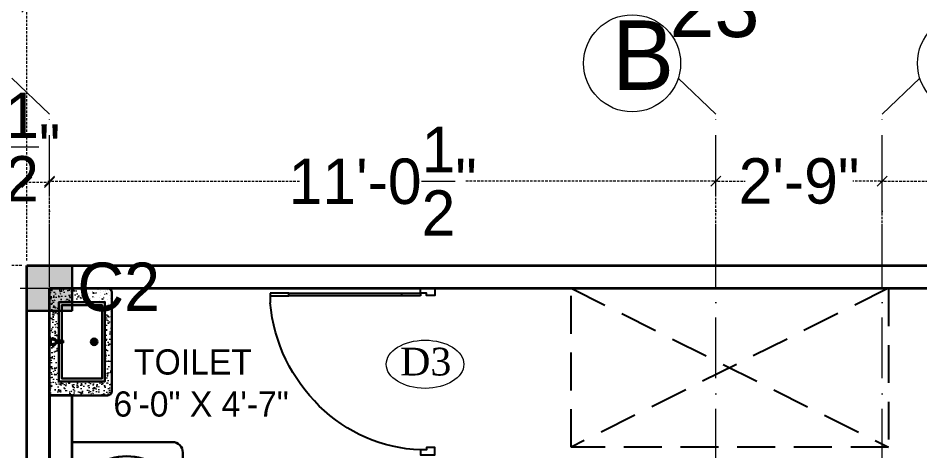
# Model space of a CAD drawing. Header units: millimetres. Extents: x -6808 to 215771, y -89660 to -16303.
# Drawn here: x 108520.9 to 108699.9, y -49464.8 to -49379 of the extents above; entities that cross this region are included whole.
import ezdxf

# ---------------------------------------------------------------- set-up
doc = ezdxf.new("R2010")
doc.units = ezdxf.units.MM
doc.header["$PDMODE"] = 35
for name, pattern in [('ACAD_ISO10W100', [18, 12, -3, 0, -3]), ('DASHED', [0.75, 0.5, -0.25]), ('DASHED2', [0.375, 0.25, -0.125])]:
    doc.linetypes.add(name, pattern=pattern)
doc.layers.get('0').update_dxf_attribs({"color": 8})
doc.layers.add('AR.furniture', color=7, linetype='Continuous', lineweight=35, true_color=0x009e9e)
doc.layers.add('furniture layout', color=7, linetype='Continuous', lineweight=25, true_color=0x006161)
for name, color, linetype, lineweight in [('CHAUKHAT', 32, 'Continuous', 30), ('col.center', 5, 'ACAD_ISO10W100', 15), ('column', 5, 'Continuous', 30), ('dim2', 6, 'Continuous', 20), ('plaster line', 150, 'DASHED2', 30), ('Projection', 190, 'DASHED', 25), ('text', 7, 'Continuous', 25), ('wall', 7, 'Continuous', 35)]:
    doc.layers.add(name, color=color, linetype=linetype, lineweight=lineweight)
doc.layers.add('NET 01', color=8, linetype='Continuous')
doc.styles.add('SAJ', font='eurr____.ttf')
doc.styles.get("Standard").update_dxf_attribs({"font": 'times.ttf'})
doc.dimstyles.new('SAJ', dxfattribs={"dimtxt": 5, "dimasz": 2, "dimexe": 1, "dimexo": 1, "dimgap": 0.09375, "dimtad": 0, "dimdec": 1, "dimzin": 0, "dimdsep": 46, "dimlunit": 4, "dimtxsty": 'SAJ', "dimblk": 'OBLIQUE', "dimcen": 0.125, "dimdle": 0.375, "dimadec": 0, "dimazin": 0, "dimtfac": 1, "dimtdec": 1, "dimtofl": 0, "dimtmove": 0, "dimatfit": 3, "dimldrblk": 'OBLIQUE', "dimfxl": 1, "dimtolj": 1, "dimtzin": 0, "dimlwd": 5, "dimlwe": 5, "dimarcsym": 1})

# ---------------------------------------------------------------- blocks, each defined once
blk = doc.blocks.new('QEWFWE')
at = {"layer": 'NET 01'}
for p, q in [((238503.45, 15011.85), (238503.45, 15015.77)), ((238503.45, 15015.77), (238505.41, 15015.77)), ((238503.98, 15015.77), (238503.98, 15011.85)), ((238503.98, 15011.85), (238503.45, 15011.85)), ((238503.45, 15011.85), (238503.45, 14988.32)), ((238503.98, 14988.32), (238503.98, 15011.85)), ((238503.45, 14988.32), (238503.45, 14984.4)), ((238503.98, 14988.32), (238503.45, 14988.32)), ((238503.98, 14984.4), (238503.98, 14988.32)), ((238503.45, 14984.4), (238503.98, 14984.4))]:
    blk.add_line(p, q, dxfattribs=at)
for points in [[(238503.45, 14984.4), (238502.4, 14984.4), (238502.4, 14981.4), (238503.9, 14981.4), (238503.9, 14982.9), (238503.9, 14983.2), (238503.45, 14983.2)], [(238536.02, 14984.4), (238537.07, 14984.4), (238537.07, 14981.4), (238535.57, 14981.4), (238535.57, 14982.9), (238535.57, 14983.2), (238536.02, 14983.2)]]:
    blk.add_lwpolyline(points, close=True, dxfattribs=at)
blk.add_ellipse((238504.18, 14985.62), major_axis=(-29.27, 13.54), ratio=0.925766, start_param=-2.718612, end_param=-1.204625, dxfattribs=at)
blk = doc.blocks.new('_Oblique')
at = {"color": 0, "linetype": 'ByBlock', "lineweight": -2}
blk.add_line((-0.5, -0.5), (0.5, 0.5), dxfattribs=at)
blk = doc.blocks.new('*D608')
at = {"layer": 'Defpoints', "color": 0, "transparency": 16777216}
for p in [(108501.95, -49428.08), (108522.63, -49428.08), (108522.63, -50028.08)]:
    blk.add_point(p, dxfattribs=at)
at = {"layer": 'dim2', "color": 0, "linetype": 'DASHED', "lineweight": 5, "transparency": 16777216}
for p, q in [((108521.63, -49428.08), (108500.95, -49428.08)), ((108501.95, -49427.7), (108501.95, -49718.98)), ((108501.95, -50028.45), (108501.95, -49737.18)), ((108521.63, -50028.08), (108500.95, -50028.08))]:
    blk.add_line(p, q, dxfattribs=at)
at = {"layer": 'dim2', "color": 0, "lineweight": 5, "transparency": 16777216, "xscale": 2, "yscale": 2, "zscale": 2}
for p, rotation in [((108501.95, -49428.08), 90), ((108501.95, -50028.08), 270)]:
    blk.add_blockref('_Oblique', p, dxfattribs=dict(at, rotation=rotation))
at = {"layer": 'dim2', "color": 0, "transparency": 16777216, "insert": (108501.95, -49728.08), "char_height": 12, "attachment_point": 5, "rotation": 90, "style": 'SAJ'}
blk.add_mtext("\\A1;50'", dxfattribs=at)
blk = doc.blocks.new('*D609')
at = {"layer": 'Defpoints', "color": 0, "transparency": 16777216}
for p in [(108798.63, -49376.86), (108522.63, -49428.08), (108798.63, -49428.08)]:
    blk.add_point(p, dxfattribs=at)
at = {"layer": 'dim2', "color": 0, "linetype": 'DASHED', "lineweight": 5, "transparency": 16777216}
for p, q in [((108522.63, -49427.08), (108522.63, -49375.86)), ((108798.63, -49427.08), (108798.63, -49375.86)), ((108522.26, -49376.86), (108651.53, -49376.86)), ((108799.01, -49376.86), (108669.73, -49376.86))]:
    blk.add_line(p, q, dxfattribs=at)
at = {"layer": 'dim2', "color": 0, "lineweight": 5, "transparency": 16777216, "xscale": 2, "yscale": 2, "zscale": 2, "rotation": 180}
blk.add_blockref('_Oblique', (108522.63, -49376.86), dxfattribs=at)
at = {"layer": 'dim2', "color": 0, "lineweight": 5, "transparency": 16777216, "xscale": 2, "yscale": 2, "zscale": 2}
blk.add_blockref('_Oblique', (108798.63, -49376.86), dxfattribs=at)
at = {"layer": 'dim2', "color": 0, "transparency": 16777216, "insert": (108660.63, -49376.86), "char_height": 12, "attachment_point": 5, "style": 'SAJ'}
blk.add_mtext("\\A1;23'", dxfattribs=at)
blk = doc.blocks.new('A$C32B276F4')
at = {"layer": 'column'}
blk.add_hatch(color=256, dxfattribs=at).paths.add_polyline_path([(9, 0), (9, 9), (0, 9), (0, 0)])
for p, q in [((0, 0), (0, 9)), ((0, 9), (9, 9)), ((9, 9), (9, 0)), ((9, 0), (0, 0))]:
    blk.add_line(p, q, dxfattribs=at)
at = {"layer": 'col.center', "linetype": 'ByBlock', "insert": (10.02, 9.59), "char_height": 9.6, "width": 293.6941, "attachment_point": 1, "style": 'SAJ'}
blk.add_mtext('\\A1;{\\fCentury Gothic|b0|i0|c0|p34;C2}', dxfattribs=at)
blk = doc.blocks.new('*D604')
at = {"layer": 'col.center', "color": 0, "linetype": 'DASHED', "lineweight": 5, "transparency": 16777216}
for p, q in [((108522.26, -49411.57), (108527.51, -49411.57)), ((108522.63, -49427.08), (108522.63, -49410.57)), ((108527.13, -49427.08), (108527.13, -49410.57))]:
    blk.add_line(p, q, dxfattribs=at)
at = {"layer": 'Defpoints', "color": 0, "transparency": 16777216}
for p in [(108527.13, -49411.57), (108522.63, -49428.08), (108527.13, -49428.08)]:
    blk.add_point(p, dxfattribs=at)
at = {"layer": 'col.center', "color": 0, "lineweight": 5, "transparency": 16777216, "xscale": 2, "yscale": 2, "zscale": 2, "rotation": 180}
blk.add_blockref('_Oblique', (108522.63, -49411.57), dxfattribs=at)
at = {"layer": 'col.center', "color": 0, "lineweight": 5, "transparency": 16777216, "xscale": 2, "yscale": 2, "zscale": 2}
blk.add_blockref('_Oblique', (108527.13, -49411.57), dxfattribs=at)
at = {"layer": 'col.center', "color": 0, "transparency": 16777216, "insert": (108520.45, -49404.57), "char_height": 5, "attachment_point": 5, "style": 'SAJ'}
blk.add_mtext('\\A1;{\\H1.8x;4{\\H1.000000x;\\S1/2;}"}', dxfattribs=at)
blk = doc.blocks.new('*D610')
at = {"layer": 'col.center', "color": 0, "linetype": 'DASHED', "lineweight": 5, "transparency": 16777216}
for p, q in [((108527.13, -49419.66), (108527.13, -49410.36)), ((108659.38, -49419.66), (108659.38, -49410.36)), ((108526.76, -49411.36), (108576.95, -49411.36)), ((108659.76, -49411.36), (108609.56, -49411.36))]:
    blk.add_line(p, q, dxfattribs=at)
at = {"layer": 'Defpoints', "color": 0, "transparency": 16777216}
for p in [(108659.38, -49411.36), (108527.13, -49420.66), (108659.38, -49420.66)]:
    blk.add_point(p, dxfattribs=at)
at = {"layer": 'col.center', "color": 0, "lineweight": 5, "transparency": 16777216, "xscale": 2, "yscale": 2, "zscale": 2, "rotation": 180}
blk.add_blockref('_Oblique', (108527.13, -49411.36), dxfattribs=at)
at = {"layer": 'col.center', "color": 0, "lineweight": 5, "transparency": 16777216, "xscale": 2, "yscale": 2, "zscale": 2}
blk.add_blockref('_Oblique', (108659.38, -49411.36), dxfattribs=at)
at = {"layer": 'col.center', "color": 0, "transparency": 16777216, "insert": (108593.26, -49411.36), "char_height": 5, "attachment_point": 5, "style": 'SAJ'}
blk.add_mtext('\\A1;{\\H1.8x;11\'-0{\\H1.000000x;\\S1/2;}"}', dxfattribs=at)
blk = doc.blocks.new('*D606')
at = {"layer": 'col.center', "color": 0, "linetype": 'DASHED', "lineweight": 5, "transparency": 16777216}
for p, q in [((108659.38, -49421.9), (108659.38, -49410.36)), ((108692.38, -49421.9), (108692.38, -49410.36)), ((108659.01, -49411.36), (108665.19, -49411.36)), ((108692.76, -49411.36), (108686.57, -49411.36))]:
    blk.add_line(p, q, dxfattribs=at)
at = {"layer": 'Defpoints', "color": 0, "transparency": 16777216}
for p in [(108692.38, -49411.36), (108659.38, -49422.9), (108692.38, -49422.9)]:
    blk.add_point(p, dxfattribs=at)
at = {"layer": 'col.center', "color": 0, "lineweight": 5, "transparency": 16777216, "xscale": 2, "yscale": 2, "zscale": 2, "rotation": 180}
blk.add_blockref('_Oblique', (108659.38, -49411.36), dxfattribs=at)
at = {"layer": 'col.center', "color": 0, "lineweight": 5, "transparency": 16777216, "xscale": 2, "yscale": 2, "zscale": 2}
blk.add_blockref('_Oblique', (108692.38, -49411.36), dxfattribs=at)
at = {"layer": 'col.center', "color": 0, "transparency": 16777216, "insert": (108675.88, -49411.36), "char_height": 5, "attachment_point": 5, "style": 'SAJ'}
blk.add_mtext('\\A1;{\\H1.8x;2\'-9"}', dxfattribs=at)
blk = doc.blocks.new('*D597')
at = {"layer": 'col.center', "color": 0, "linetype": 'DASHED', "lineweight": 5, "transparency": 16777216}
for p, q in [((108692.38, -49417.82), (108692.38, -49410.36)), ((108794.13, -49417.82), (108794.13, -49410.36)), ((108692.01, -49411.36), (108732.63, -49411.36)), ((108794.51, -49411.36), (108753.88, -49411.36))]:
    blk.add_line(p, q, dxfattribs=at)
at = {"layer": 'Defpoints', "color": 0, "transparency": 16777216}
for p in [(108692.38, -49411.36), (108692.38, -49418.82), (108794.13, -49418.82)]:
    blk.add_point(p, dxfattribs=at)
at = {"layer": 'col.center', "color": 0, "lineweight": 5, "transparency": 16777216, "xscale": 2, "yscale": 2, "zscale": 2, "rotation": 180}
blk.add_blockref('_Oblique', (108692.38, -49411.36), dxfattribs=at)
at = {"layer": 'col.center', "color": 0, "lineweight": 5, "transparency": 16777216, "xscale": 2, "yscale": 2, "zscale": 2}
blk.add_blockref('_Oblique', (108794.13, -49411.36), dxfattribs=at)
at = {"layer": 'col.center', "color": 0, "transparency": 16777216, "insert": (108743.26, -49411.36), "char_height": 5, "attachment_point": 5, "style": 'SAJ'}
blk.add_mtext('\\A1;{\\H1.8x;8\'-6"}', dxfattribs=at)
blk = doc.blocks.new('A$C1B5F73BC')
at = {"layer": 'AR.furniture', "lineweight": 5, "ltscale": 2}
h = blk.add_hatch(dxfattribs=at)
h.set_pattern_fill('AR-CONC', color=256, scale=0.02, angle=270, style=0)
h.set_pattern_definition([(320, (-48146.4964, 23798.405), (-0.31878171, -3.64369338), [0.381, -4.191]), (265, (-48146.4964, 23798.405), (3.82113286, 0.70485652), [0.3048, -3.3528]), (10.451, (-48146.523, 23798.1015), (3.50233376, -2.93885003), [0.3238, -3.5618]), (316.1842, (-48145.4804, 23798.405), (-0.84084656, -5.4215808), [0.5715, -6.2865]), (6.6356, (-48145.5504, 23797.9533), (4.9485111, -4.7480847), [0.4857, -5.3427]), (261.184, (-48145.4804, 23798.405), (4.94850236, -4.7480921), [0.4572, -5.0292]), (291, (-48145.7344, 23797.897), (-2.04531037, -3.0322976), [0.381, -4.191]), (236, (-48145.7344, 23797.897), (3.68375932, -1.23604057), [0.3048, -3.3528]), (341.4514, (-48145.9048, 23797.6444), (1.63845715, -4.26832982), [0.3238, -3.5618]), (307.5, (-48146.4964, 23798.4051), (1.691100777, -0.061772065), [0, -3.31216, 0, -3.4036, 0, -3.3655]), (277.5, (-48146.4964, 23798.4051), (2.003611496, -1.33639325), [0, -1.94056, 0, -3.23596, 0, -1.2827]), (237.5, (-48146.4964, 23799.538), (-0.11457488, -2.711811903), [0, -1.27, 0, -3.9624, 0, -5.2578]), (227.5, (-48146.4964, 23800.046), (0.50852982, -2.96258363), [0, -1.651, 0, -2.63144, 0, -3.7338])])
h.paths.add_polyline_path([(31.36, -3.14), (31.36, -18.65), (4.66, -18.65), (4.66, -3.14), (17.6, -3.14), (17.6, -2.25, -0.843039), (17.99, 0), (0, 0), (0, -14), (0, -15), (0, -19.5, 0.414214), (1.5, -21), (34.48, -21, 0.414214), (35.98, -19.5), (35.98, -15), (35.98, -14), (35.98, 0), (17.99, 0, -0.843039), (18.38, -2.25), (18.38, -3.14)])
at = {"layer": 'AR.furniture', "lineweight": 30, "ltscale": 2}
for p, q in [((0, 0), (0, -14)), ((35.98, 0), (35.98, -14)), ((0, -14), (0, -14)), ((35.98, -14), (35.98, -14))]:
    blk.add_line(p, q, dxfattribs=at)
at = {"layer": 'AR.furniture', "lineweight": 30}
for p, q in [((17.6, -4.63), (17.6, -1.83)), ((18.38, -1.83), (18.38, -4.63)), ((17.6, -4.63), (18.38, -4.63)), ((16.91, -15.01), (19.07, -15.01)), ((17.99, -13.93), (17.99, -14.83))]:
    blk.add_line(p, q, dxfattribs=at)
at = {"layer": 'AR.furniture', "lineweight": 30, "ltscale": 2}
blk.add_lwpolyline([(35.98, 0), (0, 0)], dxfattribs=at)
at = {"layer": 'AR.furniture', "lineweight": 30}
for points in [[(17.6, -3.14), (4.66, -3.14), (4.66, -18.65), (31.36, -18.65), (31.36, -3.14), (18.38, -3.14)], [(17.6, -4.14), (5.66, -4.14), (5.66, -17.65), (30.36, -17.65), (30.36, -4.14), (18.38, -4.14)]]:
    blk.add_lwpolyline(points, dxfattribs=at)
at = {"layer": 'AR.furniture', "lineweight": 30, "ltscale": 2}
blk.add_lwpolyline([(0, -14), (0, -15), (0, -15), (0, -19.5, 0.414214), (1.5, -21), (34.48, -21, 0.414214), (35.98, -19.5), (35.98, -15), (35.98, -15), (35.98, -14)], format="xyb", dxfattribs=at)
at = {"layer": 'AR.furniture', "lineweight": 30}
for radius in [1.08, 0.691]:
    blk.add_circle((17.99, -15.01), radius, dxfattribs=at)
for radius, start, end in [(1.16, 289.6397, 250.3486), (0.772, 300.2446, 239.6569)]:
    blk.add_arc((17.99, -1.16), radius, start, end, dxfattribs=at)
blk = doc.blocks.new('W.C')
at = {"layer": 'AR.furniture', "lineweight": 30, "ltscale": 3}
blk.add_lwpolyline([(41572.37, -1963.34), (41572.37, -1947.5), (41552.47, -1947.5, 0.414214), (41550.43, -1949.54), (41550.43, -1961.3, 0.414214), (41552.47, -1963.34)], format="xyb", close=True, dxfattribs=at)
blk.add_arc((41572.2, -1955.42), 4.6, 145.5059, 214.4941, dxfattribs=at)
blk.add_ellipse((41561.56, -1955.42), major_axis=(7.96, 0), ratio=0.640617, dxfattribs=at)
blk = doc.blocks.new('d3')
at = {"layer": 'CHAUKHAT', "lineweight": 9, "ltscale": 2}
blk.add_ellipse((64967.56, -43795.57), major_axis=(-7.7, 0), ratio=0.620188, dxfattribs=at)
at = {"layer": 'CHAUKHAT', "lineweight": 30, "insert": (64962.63, -43792.29), "char_height": 5.5, "width": 180.3968, "attachment_point": 1}
blk.add_mtext('\\A1;D3', dxfattribs=at)

msp = doc.modelspace()

# ---------------------------------------------------------------- linework, layer by layer
at = {"layer": 'col.center'}
for p, q in [((108527.131, -49398.078), (108519.655, -49390.943)), ((108659.381, -49398.078), (108651.905, -49390.943)), ((108692.381, -49398.078), (108699.856, -49390.943)), ((108527.131, -50065.801), (108527.131, -49398.078)), ((108659.381, -50065.801), (108659.381, -49398.078)), ((108692.381, -50065.801), (108692.381, -49398.078)), ((108485.131, -49432.578), (108853.411, -49432.578))]:
    msp.add_line(p, q, dxfattribs=at)
at = {"layer": 'col.center', "linetype": 'ByBlock'}
for centre in [(108642.751, -49387.981), (108709.01, -49387.981)]:
    msp.add_circle(centre, 9.621, dxfattribs=at)
at = {"layer": 'Projection', "ltscale": 15}
for p, q in [((108630.631, -49432.578), (108693.631, -49464.078)), ((108693.631, -49432.578), (108630.631, -49464.078))]:
    msp.add_line(p, q, dxfattribs=at)
msp.add_lwpolyline([(108630.631, -49432.578), (108693.631, -49432.578), (108693.631, -49464.078), (108630.631, -49464.078)], close=True, dxfattribs=at)
at = {"layer": 'wall', "color": 1}
for p, q in [((108522.631, -49428.078), (108798.631, -49428.078)), ((108522.631, -50028.078), (108522.631, -49428.078)), ((108527.131, -49432.578), (108794.131, -49432.578)), ((108527.131, -49488.078), (108527.131, -49432.578))]:
    msp.add_line(p, q, dxfattribs=at)
msp.add_lwpolyline([(108531.631, -49453.807), (108527.131, -49453.807), (108527.131, -49488.078), (108531.631, -49488.078)], close=True, dxfattribs=at)

# ---------------------------------------------------------------- block references
at = {"linetype": 'ByBlock', "lineweight": 20, "xscale": -0.9518673649145052, "yscale": 0.9518673649145052, "zscale": 0.9518673649145052, "rotation": 90}
msp.add_blockref('QEWFWE', (122863.932, 177590.071), dxfattribs=at)
at = {"layer": 'column'}
msp.add_blockref('A$C32B276F4', (108522.631, -49437.078), dxfattribs=at)
at = {"layer": 'furniture layout', "linetype": 'ByBlock', "lineweight": 13, "xscale": -1}
msp.add_blockref('W.C', (150104.005, -47515.575), dxfattribs=at)
at = {"layer": 'plaster line', "linetype": 'Continuous', "xscale": 0.5899999999999999, "yscale": 0.5899999999999999, "zscale": 0.5899999999999999, "rotation": 90}
msp.add_blockref('A$C1B5F73BC', (108527.131, -49453.807), dxfattribs=at)
at = {"layer": 'wall'}
msp.add_blockref('d3', (43634.093, -5652.075), dxfattribs=at)

# ---------------------------------------------------------------- texts
at = {"layer": 'col.center', "insert": (108638.011, -49379.47), "char_height": 13.77, "width": 9.82631, "attachment_point": 1, "style": 'SAJ'}
msp.add_mtext('\\A1;\\pi0.78964;{\\fCentury Gothic|b0|i0|c0|p34;B}', dxfattribs=at)
at = {"layer": 'text', "ltscale": 2, "insert": (108539.801, -49444.687), "char_height": 6, "width": 244.74508, "attachment_point": 1, "style": 'SAJ'}
msp.add_mtext('\\A1;{\\fCentury Gothic|b0|i0|c0|p34; \\H0.83333x; TOILET\\P6\'-0" X 4\'-7"}', dxfattribs=at)

# ---------------------------------------------------------------- dimensions: what is measured, and where the dimension line sits
at = {"layer": 'col.center'}
dim = msp.add_linear_dim(base=(108527.131, -49411.57), p1=(108522.631, -49428.078), p2=(108527.131, -49428.078), text='{\\H1.8x;<>}', dimstyle='SAJ', override={"dimtmove": 1}, dxfattribs=at)
dim.commit()
dim.dimension.update_dxf_attribs({"geometry": '*D604', "text_midpoint": (108520.452, -49404.571), "dimtype": 160})
for p1, p2, distance, picture, middle in [((108527.130637263, -49420.65716053), (108659.380637263, -49420.65716053), 9.299912146, '*D610', (108593.255637263, -49411.357248384)), ((108659.381, -49422.904), (108692.381, -49422.904), 11.547, '*D606', (108675.881, -49411.357)), ((108794.130637263, -49418.823923742), (108692.380637262, -49418.823923742), -7.466675358, '*D597', (108743.255637262, -49411.357248384))]:
    dim = msp.add_aligned_dim(p1=p1, p2=p2, distance=distance, text='{\\H1.8x;<>}', dimstyle='SAJ', override={"dimtmove": 1}, dxfattribs=at)
    dim.commit()
    dim.dimension.update_dxf_attribs({"geometry": picture, "text_midpoint": middle})
at = {"layer": 'dim2'}
dim = msp.add_linear_dim(base=(108798.631, -49376.862), p1=(108522.631, -49428.078), p2=(108798.631, -49428.078), angle=0, dimstyle='SAJ', override={"dimtxt": 12}, dxfattribs=at)
dim.commit()
dim.dimension.update_dxf_attribs({"geometry": '*D609', "text_midpoint": (108660.631, -49376.862), "dimtype": 161})
dim = msp.add_aligned_dim(p1=(108522.631, -50028.078), p2=(108522.631, -49428.078), distance=20.682, dimstyle='SAJ', override={"dimtxt": 12}, dxfattribs=at)
dim.commit()
dim.dimension.update_dxf_attribs({"geometry": '*D608', "text_midpoint": (108501.948, -49728.078)})

doc.saveas('drawing.dxf')
